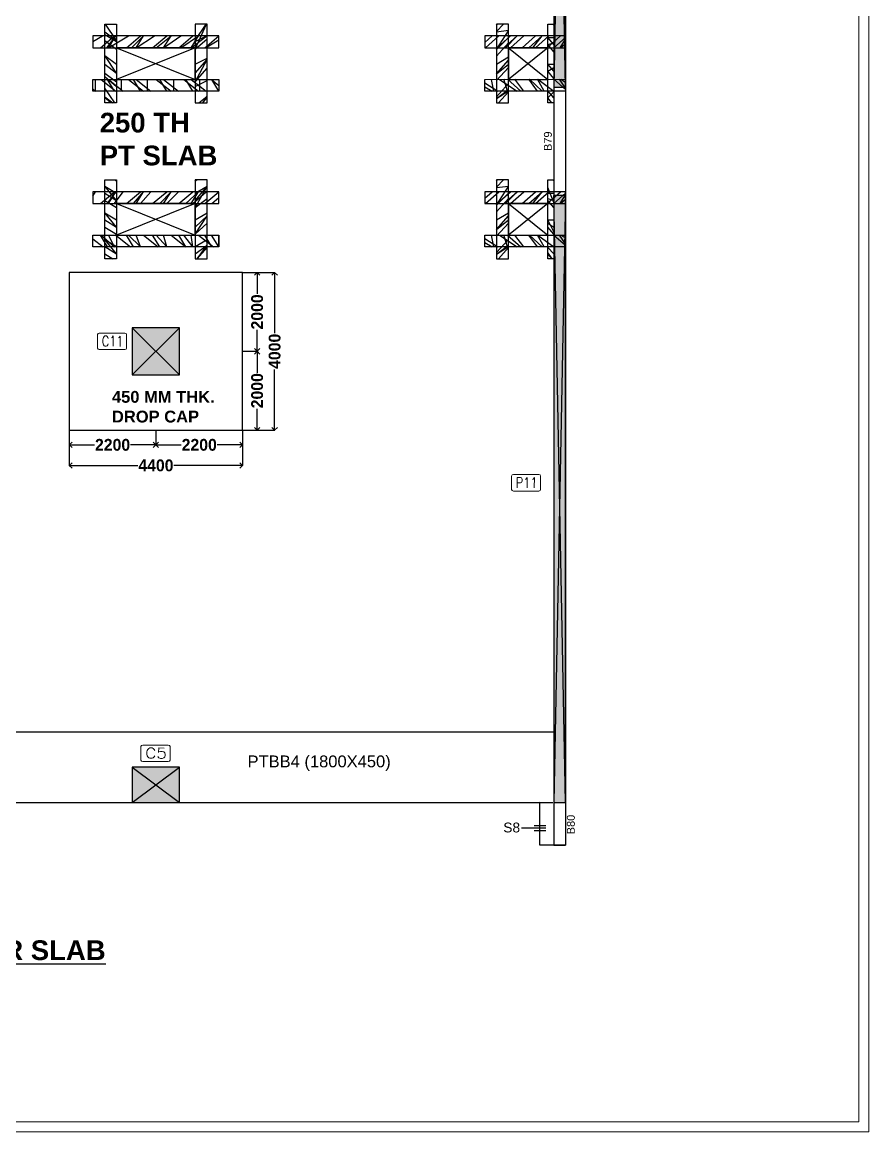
# Model space of a CAD drawing. Header units: millimetres. Extents: x 4072749 to 4289992, y -2929799 to -2870333.
# Drawn here: x 4170693 to 4192186, y -2929799 to -2901649 of the extents above; entities that cross this region are included whole.
import ezdxf
from ezdxf.enums import TextEntityAlignment as Align

# ---------------------------------------------------------------- set-up
doc = ezdxf.new("R2010")
doc.units = ezdxf.units.MM
doc.header["$MEASUREMENT"] = 0
doc.header["$PDMODE"] = 3
doc.layers.get('DEFPOINTS').update_dxf_attribs({"lineweight": 5})
doc.layers.add('DROP CAP DIM', color=7, linetype='Continuous', lineweight=5, plot=False)
for name, color, linetype, lineweight in [('DROP CAP TH', 7, 'Continuous', 30), ('JW_  TEMPLATE', 7, 'Continuous', 0), ('JW_ CNO', 255, 'Continuous', 0), ('PT BEAM', 190, 'Continuous', 5), ('STR DROP', 171, 'Continuous', 30), ('STR HB', 7, 'Continuous', 30), ('STR PT SLAB TH 2', 7, 'Continuous', 30)]:
    doc.layers.add(name, color=color, linetype=linetype, lineweight=lineweight)
for name, color, linetype in [('JW_  BEAM', 4, 'Continuous'), ('JW_  COL', 221, 'Continuous'), ('JW_  COLFILL', 25, 'Continuous'), ('JW_  DUCT', 41, 'Continuous'), ('JW_  SLAB', 3, 'Continuous'), ('JW_  SLAB MARK', 3, 'Continuous'), ('JW_  SLAB NO', 1, 'Continuous'), ('JW_ BEAM NO', 42, 'Continuous'), ('JW_ SLAB MARK', 3, 'Continuous'), ('PT BAND BEAM NO', 7, 'Continuous')]:
    doc.layers.add(name, color=color, linetype=linetype)
doc.styles.add('ITA', font='simplex.shx')
doc.styles.add('JW_LABEL_100', font='swisseb.ttf')
doc.styles.add('NEWIL', font='GOTHICB.TTF', dxfattribs={"height": 300})
doc.styles.add('SC-BBS1', font='sanss___.ttf')
doc.dimstyles.new('NEWIL', dxfattribs={"dimtxt": 300, "dimasz": 140, "dimexe": 0.1, "dimexo": 0.001, "dimgap": 0.02, "dimtad": 0, "dimdec": 0, "dimzin": 3, "dimdsep": 46, "dimtxsty": 'NEWIL', "dimblk": 'OPEN90', "dimcen": 0, "dimclrd": 256, "dimclrt": 256, "dimadec": 0, "dimazin": 0, "dimtfac": 1, "dimtdec": 0, "dimtofl": 0, "dimtmove": 0, "dimatfit": 3, "dimldrblk": 'OPEN90', "dimfxl": 1, "dimtolj": 1, "dimtzin": 0, "dimlwd": 25, "dimarcsym": 1})

# ---------------------------------------------------------------- blocks, each defined once
blk = doc.blocks.new('A$C7AA324D1')
at = {"layer": 'JW_ SLAB MARK'}
for p, q in [((378.12562139894, 0), (-1178.484409792756, 0)), ((378.12562139894, 164.5394158016715), (-373.4778657432472, 164.5394158016715)), ((378.12562139894, -149.5278345884871), (-373.4778657432472, -149.5278345884871))]:
    blk.add_line(p, q, dxfattribs=at)
blk = doc.blocks.new('00 JW_  COL')
at = {"layer": 'JW_  COL'}
for p, q in [((0, 1), (1, 0)), ((0, 0), (1, 1))]:
    blk.add_line(p, q, dxfattribs=at)
blk.add_lwpolyline([(0, 0), (1, 0), (1, 1), (0, 1)], close=True, dxfattribs=at)
at = {"layer": 'JW_  COLFILL'}
blk.add_trace([(1, 1), (0, 1), (1, 0), (0, 0)], dxfattribs=at)
blk = doc.blocks.new('Co')
at = {"const_width": 0.75}
blk.add_lwpolyline([(-12.57264648434829, -7.168791121484557), (-12.57264648434829, 6.586867149988848, -0.4142135623730951), (-11.0726464843483, 8.086867149988848), (10.51336620979646, 8.086867149988848, -0.4142135623730951), (12.01336620979646, 6.586867149988848), (12.01336620979646, -7.168791121484333, -0.4142135623730951), (10.51336620979646, -8.668791121484333), (-11.0726464843483, -8.668791121484333, -0.4142135623730951)], format="xyb", close=True, dxfattribs=at)
at = {"style": 'ITA', "width": 0.6141413779532503}
blk.add_attdef('COL', text='', height=10.5, rotation=0.6380426177420724, dxfattribs=at).set_placement((-9.934659994843967, -5.506866508021403), (8.48843896730341, -5.301699420482576), align=Align.FIT)
blk = doc.blocks.new('_Open90')
at = {"color": 0, "linetype": 'ByBlock', "lineweight": -2}
for p, q in [((0, 0), (-1, 0)), ((-0.5, 0.5), (0, 0)), ((0, 0), (-0.5, -0.5))]:
    blk.add_line(p, q, dxfattribs=at)
blk = doc.blocks.new('*D136')
at = {"layer": 'DEFPOINTS', "color": 0, "transparency": 16777216}
for p in [(4176288.178678618, -2909998.890588847), (4176288.178678618, -2911998.755707351), (4176658.919988201, -2911998.755707351)]:
    blk.add_point(p, dxfattribs=at)
at = {"layer": 'DROP CAP DIM', "color": 0, "lineweight": -2, "transparency": 16777216}
for p, q in [((4176288.179678618, -2909998.890588847), (4176659.019988201, -2909998.890588847)), ((4176288.179678618, -2911998.755707351), (4176659.019988201, -2911998.755707351))]:
    blk.add_line(p, q, dxfattribs=at)
at = {"layer": 'DROP CAP DIM', "lineweight": 25, "transparency": 16777216}
for p, q in [((4176658.919988201, -2910138.890588847), (4176658.919988201, -2910541.257260947)), ((4176658.919988201, -2911858.755707351), (4176658.919988201, -2911456.389035251))]:
    blk.add_line(p, q, dxfattribs=at)
at = {"layer": 'DROP CAP DIM', "lineweight": 25, "transparency": 16777216, "xscale": 140, "yscale": 140, "zscale": 140}
for p, rotation in [((4176658.919988201, -2909998.890588847), 90), ((4176658.919988201, -2911998.755707351), 270)]:
    blk.add_blockref('_Open90', p, dxfattribs=dict(at, rotation=rotation))
at = {"layer": 'DROP CAP DIM', "transparency": 16777216, "insert": (4176658.919988201, -2910998.823148098), "char_height": 300, "attachment_point": 5, "rotation": 90, "style": 'NEWIL'}
blk.add_mtext('\\A1;2000', dxfattribs=at)
blk = doc.blocks.new('*D172')
at = {"layer": 'DEFPOINTS', "color": 0, "transparency": 16777216}
for p in [(4176288.178678618, -2907998.754707423), (4176288.178678618, -2911998.755707351, 5765.100000000004), (4177102.960454986, -2911998.755707351)]:
    blk.add_point(p, dxfattribs=at)
at = {"layer": 'DROP CAP DIM', "color": 0, "lineweight": -2, "transparency": 16777216}
for p, q in [((4176288.179678618, -2907998.754707423), (4177103.060454987, -2907998.754707423)), ((4176288.179678618, -2911998.755707351), (4177103.060454987, -2911998.755707351))]:
    blk.add_line(p, q, dxfattribs=at)
at = {"layer": 'DROP CAP DIM', "lineweight": 25, "transparency": 16777216}
for p, q in [((4177102.960454986, -2908138.754707423), (4177102.960454986, -2909540.985377339)), ((4177102.960454986, -2911858.755707351), (4177102.960454986, -2910456.525037434))]:
    blk.add_line(p, q, dxfattribs=at)
at = {"layer": 'DROP CAP DIM', "lineweight": 25, "transparency": 16777216, "xscale": 140, "yscale": 140, "zscale": 140}
for p, rotation in [((4177102.960454986, -2907998.754707423), 90), ((4177102.960454986, -2911998.755707351), 270)]:
    blk.add_blockref('_Open90', p, dxfattribs=dict(at, rotation=rotation))
at = {"layer": 'DROP CAP DIM', "lineweight": -3, "transparency": 16777216, "insert": (4177102.960454987, -2909998.755207386), "char_height": 300, "attachment_point": 5, "rotation": 90, "style": 'NEWIL'}
blk.add_mtext('\\A1;4000', dxfattribs=at)
blk = doc.blocks.new('*D137')
at = {"layer": 'DEFPOINTS', "color": 0, "transparency": 16777216}
for p in [(4171888.178678618, -2911998.755707351, 5765.100000000004), (4176288.178678618, -2911998.755707351, 5765.100000000004), (4176288.178678618, -2912894.79184064)]:
    blk.add_point(p, dxfattribs=at)
at = {"layer": 'DROP CAP DIM', "color": 0, "lineweight": -2, "transparency": 16777216}
for p, q in [((4171888.178678618, -2911998.756707351), (4171888.178678618, -2912894.89184064)), ((4176288.178678618, -2911998.756707351), (4176288.178678618, -2912894.89184064))]:
    blk.add_line(p, q, dxfattribs=at)
at = {"layer": 'DROP CAP DIM', "lineweight": 25, "transparency": 16777216}
for p, q in [((4172028.178678618, -2912894.79184064), (4173630.40884857, -2912894.79184064)), ((4176148.178678618, -2912894.79184064), (4174545.948508665, -2912894.79184064))]:
    blk.add_line(p, q, dxfattribs=at)
at = {"layer": 'DROP CAP DIM', "lineweight": 25, "transparency": 16777216, "xscale": 140, "yscale": 140, "zscale": 140, "rotation": 180}
blk.add_blockref('_Open90', (4171888.178678618, -2912894.79184064), dxfattribs=at)
at = {"layer": 'DROP CAP DIM', "lineweight": 25, "transparency": 16777216, "xscale": 140, "yscale": 140, "zscale": 140}
blk.add_blockref('_Open90', (4176288.178678618, -2912894.79184064), dxfattribs=at)
at = {"layer": 'DROP CAP DIM', "lineweight": -3, "transparency": 16777216, "insert": (4174088.178678618, -2912894.79184064), "char_height": 300, "attachment_point": 5, "style": 'NEWIL'}
blk.add_mtext('\\A1;4400', dxfattribs=at)
blk = doc.blocks.new('*D138')
at = {"layer": 'DEFPOINTS', "color": 0, "transparency": 16777216}
for p in [(4174088.178678618, -2911998.755707351), (4176288.179678605, -2911998.756707278), (4176288.179678605, -2912372.876469699)]:
    blk.add_point(p, dxfattribs=at)
at = {"layer": 'DROP CAP DIM', "color": 0, "lineweight": -2, "transparency": 16777216}
for p, q in [((4174088.178678618, -2911998.756707351), (4174088.178678618, -2912372.976469699)), ((4176288.179678605, -2911998.757707278), (4176288.179678605, -2912372.976469699))]:
    blk.add_line(p, q, dxfattribs=at)
at = {"layer": 'DROP CAP DIM', "lineweight": 25, "transparency": 16777216}
for p, q in [((4174228.178678618, -2912372.876469699), (4174730.61329146, -2912372.876469699)), ((4176148.179678605, -2912372.876469699), (4175645.745065763, -2912372.876469699))]:
    blk.add_line(p, q, dxfattribs=at)
at = {"layer": 'DROP CAP DIM', "lineweight": 25, "transparency": 16777216, "xscale": 140, "yscale": 140, "zscale": 140, "rotation": 180}
blk.add_blockref('_Open90', (4174088.178678618, -2912372.876469699), dxfattribs=at)
at = {"layer": 'DROP CAP DIM', "lineweight": 25, "transparency": 16777216, "xscale": 140, "yscale": 140, "zscale": 140}
blk.add_blockref('_Open90', (4176288.179678605, -2912372.876469699), dxfattribs=at)
at = {"layer": 'DROP CAP DIM', "transparency": 16777216, "insert": (4175188.179178611, -2912372.876469699), "char_height": 300, "attachment_point": 5, "style": 'NEWIL'}
blk.add_mtext('\\A1;2200', dxfattribs=at)
blk = doc.blocks.new('*D139')
at = {"layer": 'DEFPOINTS', "color": 0, "transparency": 16777216}
for p in [(4176288.178678618, -2907998.754707423), (4176288.178678618, -2909998.890588847, 5765.100000000004), (4176658.919988201, -2909998.890588847)]:
    blk.add_point(p, dxfattribs=at)
at = {"layer": 'DROP CAP DIM', "color": 0, "lineweight": -2, "transparency": 16777216}
for p, q in [((4176288.179678618, -2907998.754707423), (4176659.019988201, -2907998.754707423)), ((4176288.179678618, -2909998.890588847), (4176659.019988201, -2909998.890588847))]:
    blk.add_line(p, q, dxfattribs=at)
at = {"layer": 'DROP CAP DIM', "lineweight": 25, "transparency": 16777216}
for p, q in [((4176658.919988201, -2908138.754707423), (4176658.919988201, -2908541.256760983)), ((4176658.919988201, -2909858.890588847), (4176658.919988201, -2909456.388535287))]:
    blk.add_line(p, q, dxfattribs=at)
at = {"layer": 'DROP CAP DIM', "lineweight": 25, "transparency": 16777216, "xscale": 140, "yscale": 140, "zscale": 140}
for p, rotation in [((4176658.919988201, -2907998.754707423), 90), ((4176658.919988201, -2909998.890588847), 270)]:
    blk.add_blockref('_Open90', p, dxfattribs=dict(at, rotation=rotation))
at = {"layer": 'DROP CAP DIM', "transparency": 16777216, "insert": (4176658.919988201, -2908998.822648135), "char_height": 300, "attachment_point": 5, "rotation": 90, "style": 'NEWIL'}
blk.add_mtext('\\A1;2000', dxfattribs=at)
blk = doc.blocks.new('*D140')
at = {"layer": 'DEFPOINTS', "color": 0, "transparency": 16777216}
for p in [(4171888.178678618, -2911998.756707278), (4174088.178678618, -2911998.755707351, 5765.100000000004), (4174088.178678618, -2912372.876469699)]:
    blk.add_point(p, dxfattribs=at)
at = {"layer": 'DROP CAP DIM', "color": 0, "lineweight": -2, "transparency": 16777216}
for p, q in [((4171888.178678618, -2911998.757707278), (4171888.178678618, -2912372.976469699)), ((4174088.178678618, -2911998.756707351), (4174088.178678618, -2912372.976469699))]:
    blk.add_line(p, q, dxfattribs=at)
at = {"layer": 'DROP CAP DIM', "lineweight": 25, "transparency": 16777216}
for p, q in [((4172028.178678618, -2912372.876469699), (4172530.612791466, -2912372.876469699)), ((4173948.178678618, -2912372.876469699), (4173445.74456577, -2912372.876469699))]:
    blk.add_line(p, q, dxfattribs=at)
at = {"layer": 'DROP CAP DIM', "lineweight": 25, "transparency": 16777216, "xscale": 140, "yscale": 140, "zscale": 140, "rotation": 180}
blk.add_blockref('_Open90', (4171888.178678618, -2912372.876469699), dxfattribs=at)
at = {"layer": 'DROP CAP DIM', "lineweight": 25, "transparency": 16777216, "xscale": 140, "yscale": 140, "zscale": 140}
blk.add_blockref('_Open90', (4174088.178678618, -2912372.876469699), dxfattribs=at)
at = {"layer": 'DROP CAP DIM', "transparency": 16777216, "insert": (4172988.178678618, -2912372.876469699), "char_height": 300, "attachment_point": 5, "style": 'NEWIL'}
blk.add_mtext('\\A1;2200', dxfattribs=at)

msp = doc.modelspace()

# ---------------------------------------------------------------- hatches: boundary and pattern name
at = {"layer": 'STR HB', "lineweight": -3}
h = msp.add_hatch(dxfattribs=at)
h.set_pattern_fill('ANSI34', color=252, scale=25, angle=270, style=0)
h.set_pattern_definition([(315, (-2331627254.2094, 267850663.1334171), (336.7596045400933, 336.7596045400932), []), (315, (-2331627254.2094, 267850550.8801675), (336.7596045400933, 336.7596045400932), []), (315, (-2331627254.2094, 267850438.6269174), (336.7596045400933, 336.7596045400932), []), (315, (-2331627254.2094, 267850326.3734174), (336.7596045400933, 336.7596045400932), [])])
h.paths.add_polyline_path([(4172788.256069183, -2901699.003869593), (4172788.256069183, -2903698.970808625), (4173088.256069183, -2903698.970808625), (4173088.25606966, -2901699.003869593)])
h = msp.add_hatch(dxfattribs=at)
h.set_pattern_fill('ANSI34', color=252, scale=25, angle=270, style=0)
h.set_pattern_definition([(225, (2339975430.638863, 267850663.1334171), (-336.7596045400933, 336.7596045400932), []), (225, (2339975430.638863, 267850550.8801675), (-336.7596045400933, 336.7596045400932), []), (225, (2339975430.638863, 267850438.6269174), (-336.7596045400933, 336.7596045400932), []), (225, (2339975430.638863, 267850326.3734174), (-336.7596045400933, 336.7596045400932), [])])
h.paths.add_polyline_path([(4175388.173394203, -2901699.003869593), (4175088.173393726, -2901699.003869593), (4175088.173393726, -2903698.970808625), (4175388.173393726, -2903698.970808625)])
h = msp.add_hatch(dxfattribs=at)
h.set_pattern_fill('ANSI34', color=252, scale=25, angle=270, style=0)
h.set_pattern_definition([(225, (2339983080.442279, 267850663.374723), (-336.7596045400933, 336.7596045400932), []), (225, (2339983080.442279, 267850551.1214734), (-336.7596045400933, 336.7596045400932), []), (225, (2339983080.442279, 267850438.8682232), (-336.7596045400933, 336.7596045400932), []), (225, (2339983080.442279, 267850326.6147233), (-336.7596045400933, 336.7596045400932), [])])
h.paths.add_polyline_path([(4183037.976809978, -2901698.762563705), (4182737.976809502, -2901698.762563646), (4182737.976809025, -2903698.729502618), (4183037.976809502, -2903698.729502618)])
h = msp.add_hatch(dxfattribs=at)
h.set_pattern_fill('ANSI34', color=252, scale=25, angle=270, style=0)
h.set_pattern_definition([(315, (-2331616154.209366, 267850663.175685), (336.7596045400933, 336.7596045400932), []), (315, (-2331616154.209366, 267850550.9224354), (336.7596045400933, 336.7596045400932), []), (315, (-2331616154.209366, 267850438.6691853), (336.7596045400933, 336.7596045400932), []), (315, (-2331616154.209366, 267850326.4156853), (336.7596045400933, 336.7596045400932), [])])
h.paths.add_polyline_path([(4184038.256102562, -2901698.961601675), (4184038.256102562, -2903698.928540707), (4184188.256102562, -2903698.928540647), (4184188.256102562, -2901698.961601675)])
h = msp.add_hatch(dxfattribs=at)
h.set_pattern_fill('ANSI34', color=252, scale=24.99999999999999, angle=90.00000000000001, style=0)
h.set_pattern_definition([(45, (-2331622204.2094, -273654661.1080952), (336.7596045400933, -336.7596045400931), []), (45, (-2331622204.2094, -273654548.8548456), (336.7596045400933, -336.7596045400931), []), (45, (-2331622204.2094, -273654436.6015955), (336.7596045400933, -336.7596045400931), []), (45, (-2331622204.2094, -273654324.3480955), (336.7596045400933, -336.7596045400931), [])])
h.paths.add_polyline_path([(4172488.256069183, -2902299.003869593), (4175688.256069183, -2902299.003869593), (4175688.256069183, -2901999.003869116), (4172488.256069183, -2901999.003869116)])
h = msp.add_hatch(dxfattribs=at)
h.set_pattern_fill('ANSI34', color=252, scale=24.99999999999999, angle=90.00000000000001, style=0)
h.set_pattern_definition([(45, (-2331612754.42907, -273654660.8850631), (336.7596045400933, -336.7596045400931), []), (45, (-2331612754.42907, -273654548.6318135), (336.7596045400933, -336.7596045400931), []), (45, (-2331612754.42907, -273654436.3785633), (336.7596045400933, -336.7596045400931), []), (45, (-2331612754.42907, -273654324.1250634), (336.7596045400933, -336.7596045400931), [])])
h.paths.add_polyline_path([(4182438.071660995, -2902298.780837476), (4184487.942185402, -2902298.730888009), (4184487.942185402, -2901998.730887592), (4182438.071660995, -2901998.780837059)])
h = msp.add_hatch(dxfattribs=at)
h.set_pattern_fill('ANSI34', color=252, scale=24.99999999999999, angle=270, style=0)
h.set_pattern_definition([(315, (-2331622204.2094, 267849263.1995487), (336.7596045400933, 336.7596045400931), []), (315, (-2331622204.2094, 267849150.9462991), (336.7596045400933, 336.7596045400931), []), (315, (-2331622204.2094, 267849038.693049), (336.7596045400933, 336.7596045400931), []), (315, (-2331622204.2094, 267848926.439549), (336.7596045400933, 336.7596045400931), [])])
h.paths.add_polyline_path([(4172488.256069183, -2903098.904676974), (4172488.256069183, -2903398.904677451), (4175688.256069183, -2903398.904677451), (4175688.256069183, -2903098.904676974)])
h = msp.add_hatch(dxfattribs=at)
h.set_pattern_fill('ANSI34', color=252, scale=24.99999999999999, angle=270, style=0)
h.set_pattern_definition([(315, (-2331612754.42907, 267849263.4225808), (336.7596045400933, 336.7596045400931), []), (315, (-2331612754.42907, 267849151.1693311), (336.7596045400933, 336.7596045400931), []), (315, (-2331612754.42907, 267849038.916081), (336.7596045400933, 336.7596045400931), []), (315, (-2331612754.42907, 267848926.662581), (336.7596045400933, 336.7596045400931), [])])
h.paths.add_polyline_path([(4182438.071660995, -2903098.681644857), (4182438.071660995, -2903398.681645334), (4184487.942185402, -2903398.631695807), (4184487.942185402, -2903098.63169539)])
h = msp.add_hatch(dxfattribs=at)
h.set_pattern_fill('ANSI34', color=252, scale=25, angle=270, style=0)
h.set_pattern_definition([(315, (-2331627254.209366, 267846713.1334169), (336.7596045400933, 336.7596045400932), []), (315, (-2331627254.209366, 267846600.8801672), (336.7596045400933, 336.7596045400932), []), (315, (-2331627254.209366, 267846488.6269171), (336.7596045400933, 336.7596045400932), []), (315, (-2331627254.209366, 267846376.3734171), (336.7596045400933, 336.7596045400932), [])])
h.paths.add_polyline_path([(4172788.256103039, -2905649.003869832), (4172788.256103039, -2907648.970808864), (4173088.256103039, -2907648.970808864), (4173088.256103516, -2905649.003869832)])
h = msp.add_hatch(dxfattribs=at)
h.set_pattern_fill('ANSI34', color=252, scale=25, angle=270, style=0)
h.set_pattern_definition([(225, (2339975430.638897, 267846713.1334169), (-336.7596045400933, 336.7596045400932), []), (225, (2339975430.638897, 267846600.8801672), (-336.7596045400933, 336.7596045400932), []), (225, (2339975430.638897, 267846488.6269171), (-336.7596045400933, 336.7596045400932), []), (225, (2339975430.638897, 267846376.3734171), (-336.7596045400933, 336.7596045400932), [])])
h.paths.add_polyline_path([(4175388.173428059, -2905649.003869832), (4175088.173427582, -2905649.003869832), (4175088.173427582, -2907648.970808864), (4175388.173427582, -2907648.970808864)])
h = msp.add_hatch(dxfattribs=at)
h.set_pattern_fill('ANSI34', color=252, scale=25, angle=270, style=0)
h.set_pattern_definition([(225, (2339983080.442279, 267846713.374723), (-336.7596045400933, 336.7596045400932), []), (225, (2339983080.442279, 267846601.1214734), (-336.7596045400933, 336.7596045400932), []), (225, (2339983080.442279, 267846488.8682232), (-336.7596045400933, 336.7596045400932), []), (225, (2339983080.442279, 267846376.6147233), (-336.7596045400933, 336.7596045400932), [])])
h.paths.add_polyline_path([(4183037.976809978, -2905648.762563705), (4182737.976809502, -2905648.762563646), (4182737.976809025, -2907648.729502618), (4183037.976809502, -2907648.729502618)])
h = msp.add_hatch(dxfattribs=at)
h.set_pattern_fill('ANSI34', color=252, scale=25, angle=270, style=0)
h.set_pattern_definition([(315, (-2331616152.993185, 267846713.5502091), (336.7596045400933, 336.7596045400932), []), (315, (-2331616152.993185, 267846601.2969595), (336.7596045400933, 336.7596045400932), []), (315, (-2331616152.993185, 267846489.0437093), (336.7596045400933, 336.7596045400932), []), (315, (-2331616152.993185, 267846376.7902094), (336.7596045400933, 336.7596045400932), [])])
h.paths.add_polyline_path([(4184039.472283363, -2905648.587077558), (4184039.472283363, -2907648.554016531), (4184189.472283363, -2907648.554016531), (4184189.472283363, -2905648.587077618)])
h = msp.add_hatch(dxfattribs=at)
h.set_pattern_fill('ANSI34', color=252, scale=24.99999999999999, angle=90.00000000000001, style=0)
h.set_pattern_definition([(45, (-2331622204.209366, -273658611.1080955), (336.7596045400933, -336.7596045400931), []), (45, (-2331622204.209366, -273658498.8548458), (336.7596045400933, -336.7596045400931), []), (45, (-2331622204.209366, -273658386.6015957), (336.7596045400933, -336.7596045400931), []), (45, (-2331622204.209366, -273658274.3480957), (336.7596045400933, -336.7596045400931), [])])
h.paths.add_polyline_path([(4172488.256103039, -2906249.003869832), (4175688.256103039, -2906249.003869832), (4175688.256103039, -2905949.003869355), (4172488.256103039, -2905949.003869355)])
h = msp.add_hatch(dxfattribs=at)
h.set_pattern_fill('ANSI34', color=252, scale=24.99999999999999, angle=90.00000000000001, style=0)
h.set_pattern_definition([(45, (-2331612754.42907, -273658610.8850631), (336.7596045400933, -336.7596045400931), []), (45, (-2331612754.42907, -273658498.6318135), (336.7596045400933, -336.7596045400931), []), (45, (-2331612754.42907, -273658386.3785633), (336.7596045400933, -336.7596045400931), []), (45, (-2331612754.42907, -273658274.1250634), (336.7596045400933, -336.7596045400931), [])])
h.paths.add_polyline_path([(4182438.071660995, -2906248.780837476), (4184487.942185402, -2906248.730888009), (4184487.942185402, -2905948.730887592), (4182438.071660995, -2905948.780837059)])
h = msp.add_hatch(dxfattribs=at)
h.set_pattern_fill('ANSI34', color=252, scale=24.99999999999999, angle=270, style=0)
h.set_pattern_definition([(315, (-2331622204.209366, 267845313.1995485), (336.7596045400933, 336.7596045400931), []), (315, (-2331622204.209366, 267845200.9462988), (336.7596045400933, 336.7596045400931), []), (315, (-2331622204.209366, 267845088.6930487), (336.7596045400933, 336.7596045400931), []), (315, (-2331622204.209366, 267844976.4395487), (336.7596045400933, 336.7596045400931), [])])
h.paths.add_polyline_path([(4172488.256103039, -2907048.904677212), (4172488.256103039, -2907348.904677689), (4175688.256103039, -2907348.904677689), (4175688.256103039, -2907048.904677212)])
h = msp.add_hatch(dxfattribs=at)
h.set_pattern_fill('ANSI34', color=252, scale=24.99999999999999, angle=270, style=0)
h.set_pattern_definition([(315, (-2331612754.42907, 267845313.4225808), (336.7596045400933, 336.7596045400931), []), (315, (-2331612754.42907, 267845201.1693311), (336.7596045400933, 336.7596045400931), []), (315, (-2331612754.42907, 267845088.916081), (336.7596045400933, 336.7596045400931), []), (315, (-2331612754.42907, 267844976.662581), (336.7596045400933, 336.7596045400931), [])])
h.paths.add_polyline_path([(4182438.071660995, -2907048.681644857), (4182438.071660995, -2907348.681645334), (4184487.942185402, -2907348.631695807), (4184487.942185402, -2907048.63169539)])

# ---------------------------------------------------------------- linework, layer by layer
at = {"layer": 'JW_  BEAM'}
for p, q in [((4184188.538358797, -2903299.000010893), (4184188.472393314, -2906049.051974375)), ((4184488.538358797, -2903299.000433775), (4184488.472393313, -2906049.052397257)), ((4184188.539105398, -2921449.068171405), (4184188.539105398, -2922524.084832323)), ((4184488.539105398, -2921449.068171405), (4184488.539105398, -2922524.084832323)), ((4184188.539105398, -2922524.084832323), (4184488.539270808, -2922524.084832323))]:
    msp.add_line(p, q, dxfattribs=at)
at = {"layer": 'JW_  DUCT'}
for p, q in [((4173088.579673359, -2902299.048886742), (4175088.49702079, -2903099.048868337)), ((4175088.496997783, -2902299.048886742), (4173088.579673359, -2903099.048868337)), ((4184038.579672864, -2902298.999309077), (4183038.153219151, -2903098.999309077)), ((4183038.194575954, -2902298.999309077), (4184038.538346578, -2903098.933187022)), ((4173088.579673359, -2906249.048886981), (4175088.49702079, -2907049.048868575)), ((4175088.496997783, -2906249.048886981), (4173088.579673359, -2907049.048868575)), ((4184038.538339068, -2906248.658206414), (4183038.153219151, -2907048.96627933)), ((4183038.153219151, -2906248.966248526), (4184038.538378169, -2907048.658237695))]:
    msp.add_line(p, q, dxfattribs=at)
for points in [[(4175088.496997783, -2902299.048886742), (4173088.579673359, -2902299.048886742), (4173088.579673359, -2903099.048868337), (4175088.496997783, -2903099.048868337)], [(4184038.538346578, -2902298.999309077), (4183038.153219151, -2902298.999309077), (4183038.153219151, -2903098.966248049), (4184038.538346578, -2903098.966248049)], [(4175088.496997783, -2906249.048886981), (4173088.579673359, -2906249.048886981), (4173088.579673359, -2907049.048868575), (4175088.496997783, -2907049.048868575)], [(4184038.538339068, -2906248.658206414), (4183038.153219151, -2906248.966248049), (4183038.153219151, -2907048.96627933), (4184038.538339068, -2907048.658237695)]]:
    msp.add_lwpolyline(points, close=True, dxfattribs=at)
at = {"layer": 'JW_  SLAB'}
msp.add_lwpolyline([(4184488.214706748, -2886823.896189699), (4184488.214755743, -2921448.89616395), (4184488.214755743, -2922523.89616395), (4183838.214755743, -2922523.89616395), (4183838.214755743, -2921443.962496767), (4152008.214707284, -2921453.829831133), (4152008.214707284, -2922523.89616395), (4151358.214707284, -2922523.89616395), (4151358.214707284, -2921448.89616395), (4148418.214707463, -2921448.89616395), (4148418.214707463, -2928523.89616395), (4147768.214707463, -2928523.89616395), (4147768.214707463, -2927448.89616395), (4099838.214731305, -2927448.89616395)], dxfattribs=at)
at = {"layer": 'JW_  TEMPLATE'}
for points in [[(4072749.499868047, -2870397.900057539), (4072749.499868047, -2929799.403855008), (4192186.247252548, -2929799.403855008), (4192186.247252548, -2870397.900057539)], [(4072999.506197161, -2870647.906386654), (4072999.506197161, -2929549.397525895), (4191936.240923435, -2929549.397525895), (4191936.240923435, -2870647.906386654)]]:
    msp.add_lwpolyline(points, close=True, dxfattribs=at)
at = {"layer": 'PT BEAM', "lineweight": 30}
for p, q in [((4163986.196379907, -2919648.944657097), (4184188.127933298, -2919648.955063388)), ((4163988.26658294, -2921448.892567982), (4184163.211355211, -2921448.954986163))]:
    msp.add_line(p, q, dxfattribs=at)
at = {"layer": 'STR DROP', "color": 220}
msp.add_lwpolyline([(4171888.178678618, -2911998.755707351), (4176288.178678618, -2911998.755707351), (4176288.178678618, -2907998.755707351), (4171888.178678618, -2907998.755707351)], close=True, dxfattribs=at)
at = {"layer": 'STR HB', "lineweight": -3}
for points in [[(4173088.256069093, -2901699.003869569), (4173088.256069093, -2903698.970808542), (4172788.256069093, -2903698.970808542), (4172788.256069093, -2901699.003869569)], [(4175088.173393517, -2901699.003869569), (4175088.173393517, -2903698.970808542), (4175388.173393517, -2903698.970808542), (4175388.173393517, -2901699.003869569)], [(4182737.976809618, -2901698.76256367), (4182737.976809618, -2903698.729502642), (4183037.976809618, -2903698.729502642), (4183037.976809618, -2901698.76256367)], [(4184188.256102454, -2901698.961601662), (4184188.256102454, -2903698.928540635), (4184038.256102454, -2903698.928540635), (4184038.256102454, -2901698.961601662)], [(4175688.256069093, -2902299.003869569), (4175688.256069093, -2901999.003869093), (4172488.256069093, -2901999.003869093), (4172488.256069093, -2902299.003869569)], [(4184487.942185262, -2902298.730888073), (4184487.942185262, -2901998.730887596), (4182438.071661445, -2901998.780837021), (4182438.071661445, -2902298.780837498)], [(4175688.256069093, -2903098.90467695), (4175688.256069093, -2903398.904677427), (4172488.256069093, -2903398.904677427), (4172488.256069093, -2903098.90467695)], [(4184487.942185262, -2903098.631695454), (4184487.942185262, -2903398.631695931), (4182438.071661445, -2903398.681645356), (4182438.071661445, -2903098.681644879)], [(4173088.256102948, -2905649.003869808), (4173088.256102948, -2907648.97080878), (4172788.256102948, -2907648.97080878), (4172788.256102948, -2905649.003869808)], [(4175088.173427372, -2905649.003869808), (4175088.173427372, -2907648.97080878), (4175388.173427372, -2907648.97080878), (4175388.173427372, -2905649.003869808)], [(4182737.976809619, -2905648.76256367), (4182737.976809619, -2907648.729502642), (4183037.976809619, -2907648.729502642), (4183037.976809619, -2905648.76256367)], [(4184189.472283168, -2905648.587077572), (4184189.472283168, -2907648.554016545), (4184039.472283168, -2907648.554016545), (4184039.472283168, -2905648.587077572)], [(4175688.256102948, -2906249.003869808), (4175688.256102948, -2905949.003869331), (4172488.256102948, -2905949.003869331), (4172488.256102948, -2906249.003869808)], [(4184487.942185263, -2906248.730888073), (4184487.942185263, -2905948.730887596), (4182438.071661446, -2905948.780837021), (4182438.071661446, -2906248.780837498)], [(4175688.256102948, -2907048.904677188), (4175688.256102948, -2907348.904677665), (4172488.256102948, -2907348.904677665), (4172488.256102948, -2907048.904677188)], [(4184487.942185263, -2907048.631695454), (4184487.942185263, -2907348.631695931), (4182438.071661446, -2907348.681645356), (4182438.071661446, -2907048.681644879)]]:
    msp.add_lwpolyline(points, close=True, dxfattribs=at)

# ---------------------------------------------------------------- block references
at = {"layer": 'JW_  COL', "rotation": 180}
for p, xscale, yscale, zscale in [((4184488.538326153, -2887898.999309078), 300, 15400, 300.1468970477582), ((4184488.538326153, -2906048.999312415), 300, 15400, 300.1468970477582), ((4174688.592471983, -2909398.935606021), 1200, 1200, 800.1245474106398)]:
    msp.add_blockref('00 JW_  COL', p, dxfattribs=dict(at, xscale=xscale, yscale=yscale, zscale=zscale))
at = {"layer": 'JW_  COL', "xscale": 1200, "yscale": 900, "zscale": 800.1245474106398}
msp.add_blockref('00 JW_  COL', (4173488.660380707, -2921449.009204697), dxfattribs=at)
at = {"layer": 'JW_  SLAB MARK', "xscale": -0.4, "yscale": 0.4, "zscale": 0.4, "rotation": 180}
msp.add_blockref('A$C7AA324D1', (4183838.538278708, -2922099.106479027), dxfattribs=at)
at = {"layer": 'JW_ CNO'}
ref = msp.add_blockref('Co', (4172966.043759015, -2909736.755252057), dxfattribs=dict(at, xscale=-30, yscale=25, zscale=1159210))
ref.add_attrib('COL', 'C11', dxfattribs={"layer": '0', "height": 262.5049732237251, "rotation": 359.4682911027126, "style": 'ITA', "oblique": -0.2339283190061191, "width": 0.7895804246291883}).set_placement((4172711.390589993, -2909869.297737568), (4173264.083558859, -2909874.426914758), align=Align.FIT)
ref = msp.add_blockref('Co', (4183477.698267282, -2913327.131403952), dxfattribs=dict(at, xscale=-30, yscale=25, zscale=1159210))
ref.add_attrib('COL', 'P11', dxfattribs={"layer": '0', "height": 262.5049732237251, "rotation": 359.4682911028109, "style": 'ITA', "oblique": -0.2339283190061191, "width": 0.7757281364804012}).set_placement((4183223.045098259, -2913459.673889464), (4183775.738067127, -2913464.803066653), align=Align.FIT)
ref = msp.add_blockref('Co', (4174069.251259741, -2920188.672290756), dxfattribs=dict(at, xscale=-30, yscale=25, zscale=1159210))
ref.add_attrib('COL', 'C5', dxfattribs={"layer": '0', "height": 262.5049732237251, "rotation": 359.4682911028127, "style": 'ITA', "oblique": -0.2339283190061191, "width": 1.163592204724523}).set_placement((4173814.598090718, -2920321.214776269), (4174367.291059587, -2920326.343953458), align=Align.FIT)

# ---------------------------------------------------------------- texts
at = {"color": 4, "style": 'JW_LABEL_100'}
msp.add_text('%%UINDEX PLAN FOR R.C.C. TYPICAL FLOOR SLAB', height=500, dxfattribs=at).set_placement((4156710.610816475, -2925441.853667847))
at = {"layer": 'DROP CAP TH', "insert": (4172972.104023979, -2911004.330463973, -5765.100000000004), "char_height": 300, "width": 2829.768278352916, "attachment_point": 1, "style": 'NEWIL'}
msp.add_mtext('{\\fArial|b1|i0|c0|p34;450 MM THK.\\PDROP CAP}', dxfattribs=at)
at = {"layer": 'JW_  SLAB NO', "style": 'SC-BBS1'}
msp.add_text('S8', height=250, dxfattribs=at).set_placement((4182906.701090069, -2922204.236619126))
at = {"layer": 'JW_ BEAM NO', "style": 'SC-BBS1'}
msp.add_text('B79', height=200, rotation=90, dxfattribs=at).set_placement((4184198.267470597, -2904421.361844465), align=Align.BOTTOM_RIGHT)
msp.add_text('B80', height=200, rotation=90, dxfattribs=at).set_placement((4184782.138155535, -2922003.962470597), align=Align.BOTTOM_CENTER)
at = {"layer": 'PT BAND BEAM NO', "insert": (4176414.853408788, -2920252.256128487), "char_height": 300, "width": 7088.032187819481, "attachment_point": 1, "style": 'NEWIL'}
msp.add_mtext('{\\fArial|b0|i0|c0|p2;PTBB4 (1800X450)}', dxfattribs=at)
at = {"layer": 'STR PT SLAB TH 2', "insert": (4172661.72903415, -2903946.953762355), "char_height": 500, "width": 4082.94507997483, "attachment_point": 1, "style": 'NEWIL'}
msp.add_mtext('{\\fArial|b1|i0|c0|p34;250 TH\\PPT SLAB}', dxfattribs=at)

# ---------------------------------------------------------------- dimensions: what is measured, and where the dimension line sits
at = {"layer": 'DROP CAP DIM', "color": 7, "lineweight": -3}
dim = msp.add_linear_dim(base=(4177102.960454986, -2911998.755707351, -5765.100000000004), p1=(4176288.178678618, -2907998.754707423, -5765.100000000004), p2=(4176288.178678618, -2911998.755707351), angle=90, dimstyle='NEWIL', override={"dimblk": 'Open90', "dimarcsym": 1}, dxfattribs=at)
dim.commit()
dim.dimension.update_dxf_attribs({"geometry": '*D172', "text_midpoint": (4177102.960454987, -2909998.755207386, -5765.100000000004)})
at = {"layer": 'DROP CAP DIM'}
for base, p1, p2, picture, middle in [((4176658.919988201, -2909998.890588847, -5765.100000000004), (4176288.178678618, -2907998.754707423, -5765.100000000004), (4176288.178678618, -2909998.890588847), '*D139', (4176658.919988201, -2908998.822648135, -5765.100000000004)), ((4176658.919988201, -2911998.755707351, -5765.100000000004), (4176288.178678618, -2909998.890588847, -5765.100000000004), (4176288.178678618, -2911998.755707351, -5765.100000000004), '*D136', (4176658.919988201, -2910998.823148098, -5765.100000000004))]:
    dim = msp.add_linear_dim(base=base, p1=p1, p2=p2, angle=90, dimstyle='NEWIL', override={"dimarcsym": 1}, dxfattribs=at)
    dim.commit()
    dim.dimension.update_dxf_attribs({"geometry": picture, "text_midpoint": middle})
at = {"layer": 'DROP CAP DIM', "color": 7, "lineweight": -3}
dim = msp.add_linear_dim(base=(4176288.178678618, -2912894.79184064, -5765.100000000004), p1=(4171888.178678618, -2911998.755707351), p2=(4176288.178678618, -2911998.755707351), dimstyle='NEWIL', override={"dimblk": 'Open90', "dimarcsym": 1}, dxfattribs=at)
dim.commit()
dim.dimension.update_dxf_attribs({"geometry": '*D137', "text_midpoint": (4174088.178678618, -2912894.79184064, -5765.100000000004)})
at = {"layer": 'DROP CAP DIM'}
for base, p1, p2, picture, middle in [((4174088.178678618, -2912372.876469699, -5765.100000000004), (4171888.178678618, -2911998.756707278, -5765.100000000004), (4174088.178678618, -2911998.755707351), '*D140', (4172988.178678618, -2912372.876469699, -5765.100000000004)), ((4176288.179678605, -2912372.876469699, -5765.100000000004), (4174088.178678618, -2911998.755707351, -5765.100000000004), (4176288.179678605, -2911998.756707278, -5765.100000000004), '*D138', (4175188.179178611, -2912372.876469699, -5765.100000000004))]:
    dim = msp.add_linear_dim(base=base, p1=p1, p2=p2, dimstyle='NEWIL', override={"dimarcsym": 1}, dxfattribs=at)
    dim.commit()
    dim.dimension.update_dxf_attribs({"geometry": picture, "text_midpoint": middle})

doc.saveas('drawing.dxf')
